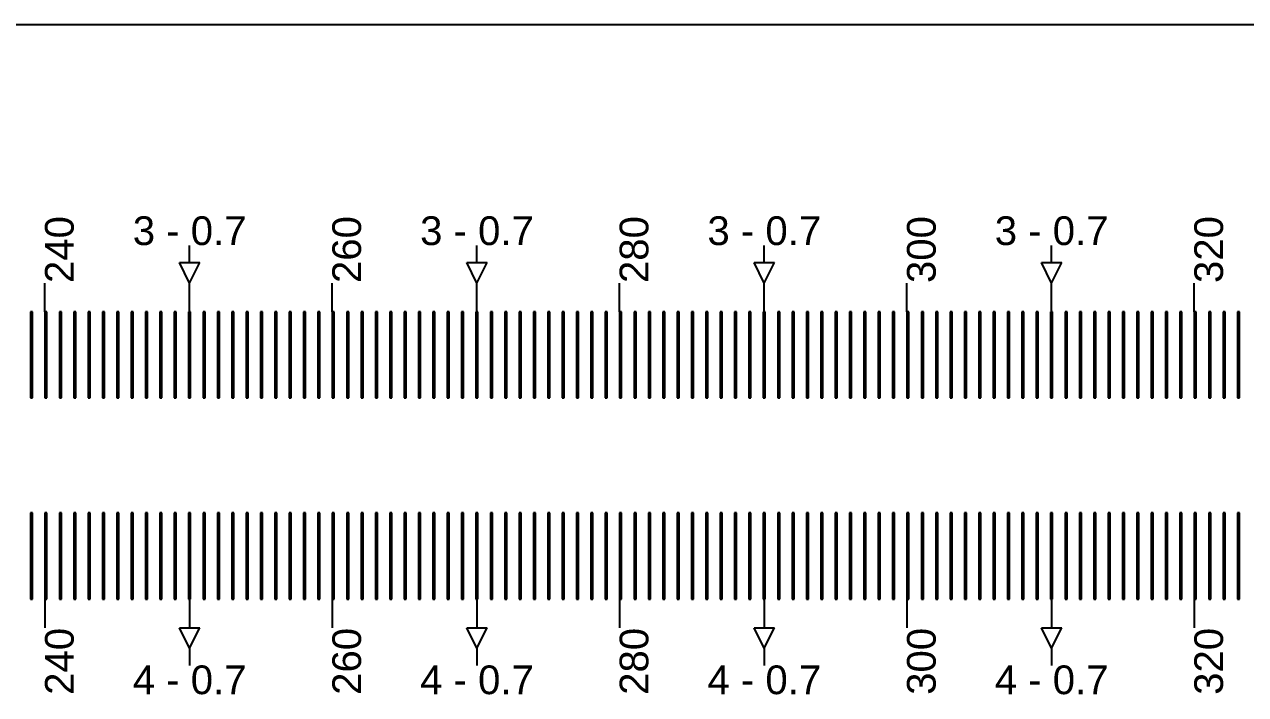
# Model space of a CAD drawing. Extents: x -119394 to 128420, y 74496 to 185496.
# Drawn here: x 5649.6 to 6074.6, y 156962.7 to 157195.9 of the extents above; entities that cross this region are included whole.
import ezdxf

# ---------------------------------------------------------------- set-up
doc = ezdxf.new("R2010")
doc.units = 13
doc.layers.add('CL - Label-1', color=120, linetype='Continuous')
doc.layers.add('CL - Label-2', color=132, linetype='Continuous')
doc.layers.add('CL - Sub-Micro', color=7, linetype='Continuous', true_color=0x47d1ff)
doc.styles.get("Standard").update_dxf_attribs({"font": 'arial.ttf'})

msp = doc.modelspace()

# ---------------------------------------------------------------- linework, layer by layer
for p, q in [((4356.79, 157195.86), (14856.79, 157195.86)), ((5281.79, 157195.86), (13931.79, 157195.86)), ((5707.14, 157112.94), (5707.14, 157118.94)), ((5807.14, 157112.94), (5807.14, 157118.94)), ((5907.14, 157112.94), (5907.14, 157118.94)), ((6007.14, 157112.94), (6007.14, 157118.94)), ((5656.79, 157095.86), (5656.79, 157105.86)), ((5707.14, 157095.86), (5707.14, 157105.86)), ((5756.79, 157095.86), (5756.79, 157105.86)), ((5807.14, 157095.86), (5807.14, 157105.86)), ((5856.79, 157095.86), (5856.79, 157105.86)), ((5907.14, 157095.86), (5907.14, 157105.86)), ((5956.79, 157095.86), (5956.79, 157105.86)), ((6007.14, 157095.86), (6007.14, 157105.86)), ((6056.79, 157095.86), (6056.79, 157105.86)), ((5656.79, 156995.86), (5656.79, 156985.86)), ((5707.14, 156995.86), (5707.14, 156985.86)), ((5756.79, 156995.86), (5756.79, 156985.86)), ((5807.14, 156995.86), (5807.14, 156985.86)), ((5856.79, 156995.86), (5856.79, 156985.86)), ((5907.14, 156995.86), (5907.14, 156985.86)), ((5956.79, 156995.86), (5956.79, 156985.86)), ((6007.14, 156995.86), (6007.14, 156985.86)), ((6056.79, 156995.86), (6056.79, 156985.86)), ((5707.14, 156978.79), (5707.14, 156972.79)), ((5807.14, 156978.79), (5807.14, 156972.79)), ((5907.14, 156978.79), (5907.14, 156972.79)), ((6007.14, 156978.79), (6007.14, 156972.79))]:
    msp.add_line(p, q)
at = {"layer": 'CL - Label-2'}
for p, q in [((5707.14, 157105.86), (5703.6, 157112.96)), ((5703.6, 157112.96), (5710.67, 157112.96)), ((5707.14, 157105.86), (5710.67, 157112.96)), ((5807.14, 157105.86), (5803.6, 157112.96)), ((5803.6, 157112.96), (5810.67, 157112.96)), ((5807.14, 157105.86), (5810.67, 157112.96)), ((5907.14, 157105.86), (5903.6, 157112.96)), ((5903.6, 157112.96), (5910.67, 157112.96)), ((5907.14, 157105.86), (5910.67, 157112.96)), ((6007.14, 157105.86), (6003.6, 157112.96)), ((6003.6, 157112.96), (6010.67, 157112.96)), ((6007.14, 157105.86), (6010.67, 157112.96)), ((5707.14, 156978.79), (5703.6, 156985.89)), ((5703.6, 156985.89), (5710.67, 156985.89)), ((5707.14, 156978.79), (5710.67, 156985.89)), ((5807.14, 156978.79), (5803.6, 156985.89)), ((5803.6, 156985.89), (5810.67, 156985.89)), ((5807.14, 156978.79), (5810.67, 156985.89)), ((5907.14, 156978.79), (5903.6, 156985.89)), ((5903.6, 156985.89), (5910.67, 156985.89)), ((5907.14, 156978.79), (5910.67, 156985.89)), ((6007.14, 156978.79), (6003.6, 156985.89)), ((6003.6, 156985.89), (6010.67, 156985.89)), ((6007.14, 156978.79), (6010.67, 156985.89))]:
    msp.add_line(p, q, dxfattribs=at)
at = {"layer": 'CL - Sub-Micro'}
for p, q in [((5651.79, 157095.86), (5651.79, 157065.86)), ((5652.49, 157095.86), (5651.79, 157095.86)), ((5652.49, 157065.86), (5652.49, 157095.86)), ((5656.79, 157095.86), (5656.79, 157065.86)), ((5657.49, 157095.86), (5656.79, 157095.86)), ((5657.49, 157065.86), (5657.49, 157095.86)), ((5661.79, 157095.86), (5661.79, 157065.86)), ((5662.49, 157095.86), (5661.79, 157095.86)), ((5662.49, 157065.86), (5662.49, 157095.86)), ((5666.79, 157095.86), (5666.79, 157065.86)), ((5667.49, 157095.86), (5666.79, 157095.86)), ((5667.49, 157065.86), (5667.49, 157095.86)), ((5671.79, 157095.86), (5671.79, 157065.86)), ((5672.49, 157095.86), (5671.79, 157095.86)), ((5672.49, 157065.86), (5672.49, 157095.86)), ((5676.79, 157095.86), (5676.79, 157065.86)), ((5677.49, 157095.86), (5676.79, 157095.86)), ((5677.49, 157065.86), (5677.49, 157095.86)), ((5681.79, 157095.86), (5681.79, 157065.86)), ((5682.49, 157095.86), (5681.79, 157095.86)), ((5682.49, 157065.86), (5682.49, 157095.86)), ((5686.79, 157095.86), (5686.79, 157065.86)), ((5687.49, 157095.86), (5686.79, 157095.86)), ((5687.49, 157065.86), (5687.49, 157095.86)), ((5691.79, 157095.86), (5691.79, 157065.86)), ((5692.49, 157095.86), (5691.79, 157095.86)), ((5692.49, 157065.86), (5692.49, 157095.86)), ((5696.79, 157095.86), (5696.79, 157065.86)), ((5697.49, 157095.86), (5696.79, 157095.86)), ((5697.49, 157065.86), (5697.49, 157095.86)), ((5701.79, 157095.86), (5701.79, 157065.86)), ((5702.49, 157095.86), (5701.79, 157095.86)), ((5702.49, 157065.86), (5702.49, 157095.86)), ((5706.79, 157095.86), (5706.79, 157065.86)), ((5707.49, 157095.86), (5706.79, 157095.86)), ((5707.49, 157065.86), (5707.49, 157095.86)), ((5711.79, 157095.86), (5711.79, 157065.86)), ((5712.49, 157095.86), (5711.79, 157095.86)), ((5712.49, 157065.86), (5712.49, 157095.86)), ((5716.79, 157095.86), (5716.79, 157065.86)), ((5717.49, 157095.86), (5716.79, 157095.86)), ((5717.49, 157065.86), (5717.49, 157095.86)), ((5721.79, 157095.86), (5721.79, 157065.86)), ((5722.49, 157095.86), (5721.79, 157095.86)), ((5722.49, 157065.86), (5722.49, 157095.86)), ((5726.79, 157095.86), (5726.79, 157065.86)), ((5727.49, 157095.86), (5726.79, 157095.86)), ((5727.49, 157065.86), (5727.49, 157095.86)), ((5731.79, 157095.86), (5731.79, 157065.86)), ((5732.49, 157095.86), (5731.79, 157095.86)), ((5732.49, 157065.86), (5732.49, 157095.86)), ((5736.79, 157095.86), (5736.79, 157065.86)), ((5737.49, 157095.86), (5736.79, 157095.86)), ((5737.49, 157065.86), (5737.49, 157095.86)), ((5741.79, 157095.86), (5741.79, 157065.86)), ((5742.49, 157095.86), (5741.79, 157095.86)), ((5742.49, 157065.86), (5742.49, 157095.86)), ((5746.79, 157095.86), (5746.79, 157065.86)), ((5747.49, 157095.86), (5746.79, 157095.86)), ((5747.49, 157065.86), (5747.49, 157095.86)), ((5751.79, 157095.86), (5751.79, 157065.86)), ((5752.49, 157095.86), (5751.79, 157095.86)), ((5752.49, 157065.86), (5752.49, 157095.86)), ((5756.79, 157095.86), (5756.79, 157065.86)), ((5757.49, 157095.86), (5756.79, 157095.86)), ((5757.49, 157065.86), (5757.49, 157095.86)), ((5761.79, 157095.86), (5761.79, 157065.86)), ((5762.49, 157095.86), (5761.79, 157095.86)), ((5762.49, 157065.86), (5762.49, 157095.86)), ((5766.79, 157095.86), (5766.79, 157065.86)), ((5767.49, 157095.86), (5766.79, 157095.86)), ((5767.49, 157065.86), (5767.49, 157095.86)), ((5771.79, 157095.86), (5771.79, 157065.86)), ((5772.49, 157095.86), (5771.79, 157095.86)), ((5772.49, 157065.86), (5772.49, 157095.86)), ((5776.79, 157095.86), (5776.79, 157065.86)), ((5777.49, 157095.86), (5776.79, 157095.86)), ((5777.49, 157065.86), (5777.49, 157095.86)), ((5781.79, 157095.86), (5781.79, 157065.86)), ((5782.49, 157095.86), (5781.79, 157095.86)), ((5782.49, 157065.86), (5782.49, 157095.86)), ((5786.79, 157095.86), (5786.79, 157065.86)), ((5787.49, 157095.86), (5786.79, 157095.86)), ((5787.49, 157065.86), (5787.49, 157095.86)), ((5791.79, 157095.86), (5791.79, 157065.86)), ((5792.49, 157095.86), (5791.79, 157095.86)), ((5792.49, 157065.86), (5792.49, 157095.86)), ((5796.79, 157095.86), (5796.79, 157065.86)), ((5797.49, 157095.86), (5796.79, 157095.86)), ((5797.49, 157065.86), (5797.49, 157095.86)), ((5801.79, 157095.86), (5801.79, 157065.86)), ((5802.49, 157095.86), (5801.79, 157095.86)), ((5802.49, 157065.86), (5802.49, 157095.86)), ((5806.79, 157095.86), (5806.79, 157065.86)), ((5807.49, 157095.86), (5806.79, 157095.86)), ((5807.49, 157065.86), (5807.49, 157095.86)), ((5811.79, 157095.86), (5811.79, 157065.86)), ((5812.49, 157095.86), (5811.79, 157095.86)), ((5812.49, 157065.86), (5812.49, 157095.86)), ((5816.79, 157095.86), (5816.79, 157065.86)), ((5817.49, 157095.86), (5816.79, 157095.86)), ((5817.49, 157065.86), (5817.49, 157095.86)), ((5821.79, 157095.86), (5821.79, 157065.86)), ((5822.49, 157095.86), (5821.79, 157095.86)), ((5822.49, 157065.86), (5822.49, 157095.86)), ((5826.79, 157095.86), (5826.79, 157065.86)), ((5827.49, 157095.86), (5826.79, 157095.86)), ((5827.49, 157065.86), (5827.49, 157095.86)), ((5831.79, 157095.86), (5831.79, 157065.86)), ((5832.49, 157095.86), (5831.79, 157095.86)), ((5832.49, 157065.86), (5832.49, 157095.86)), ((5836.79, 157095.86), (5836.79, 157065.86)), ((5837.49, 157095.86), (5836.79, 157095.86)), ((5837.49, 157065.86), (5837.49, 157095.86)), ((5841.79, 157095.86), (5841.79, 157065.86)), ((5842.49, 157095.86), (5841.79, 157095.86)), ((5842.49, 157065.86), (5842.49, 157095.86)), ((5846.79, 157095.86), (5846.79, 157065.86)), ((5847.49, 157095.86), (5846.79, 157095.86)), ((5847.49, 157065.86), (5847.49, 157095.86)), ((5851.79, 157095.86), (5851.79, 157065.86)), ((5852.49, 157095.86), (5851.79, 157095.86)), ((5852.49, 157065.86), (5852.49, 157095.86)), ((5856.79, 157095.86), (5856.79, 157065.86)), ((5857.49, 157095.86), (5856.79, 157095.86)), ((5857.49, 157065.86), (5857.49, 157095.86)), ((5861.79, 157095.86), (5861.79, 157065.86)), ((5862.49, 157095.86), (5861.79, 157095.86)), ((5862.49, 157065.86), (5862.49, 157095.86)), ((5866.79, 157095.86), (5866.79, 157065.86)), ((5867.49, 157095.86), (5866.79, 157095.86)), ((5867.49, 157065.86), (5867.49, 157095.86)), ((5871.79, 157095.86), (5871.79, 157065.86)), ((5872.49, 157095.86), (5871.79, 157095.86)), ((5872.49, 157065.86), (5872.49, 157095.86)), ((5876.79, 157095.86), (5876.79, 157065.86)), ((5877.49, 157095.86), (5876.79, 157095.86)), ((5877.49, 157065.86), (5877.49, 157095.86)), ((5881.79, 157095.86), (5881.79, 157065.86)), ((5882.49, 157095.86), (5881.79, 157095.86)), ((5882.49, 157065.86), (5882.49, 157095.86)), ((5886.79, 157095.86), (5886.79, 157065.86)), ((5887.49, 157095.86), (5886.79, 157095.86)), ((5887.49, 157065.86), (5887.49, 157095.86)), ((5891.79, 157095.86), (5891.79, 157065.86)), ((5892.49, 157095.86), (5891.79, 157095.86)), ((5892.49, 157065.86), (5892.49, 157095.86)), ((5896.79, 157095.86), (5896.79, 157065.86)), ((5897.49, 157095.86), (5896.79, 157095.86)), ((5897.49, 157065.86), (5897.49, 157095.86)), ((5901.79, 157095.86), (5901.79, 157065.86)), ((5902.49, 157095.86), (5901.79, 157095.86)), ((5902.49, 157065.86), (5902.49, 157095.86)), ((5906.79, 157095.86), (5906.79, 157065.86)), ((5907.49, 157095.86), (5906.79, 157095.86)), ((5907.49, 157065.86), (5907.49, 157095.86)), ((5911.79, 157095.86), (5911.79, 157065.86)), ((5912.49, 157095.86), (5911.79, 157095.86)), ((5912.49, 157065.86), (5912.49, 157095.86)), ((5916.79, 157095.86), (5916.79, 157065.86)), ((5917.49, 157095.86), (5916.79, 157095.86)), ((5917.49, 157065.86), (5917.49, 157095.86)), ((5921.79, 157095.86), (5921.79, 157065.86)), ((5922.49, 157095.86), (5921.79, 157095.86)), ((5922.49, 157065.86), (5922.49, 157095.86)), ((5926.79, 157095.86), (5926.79, 157065.86)), ((5927.49, 157095.86), (5926.79, 157095.86)), ((5927.49, 157065.86), (5927.49, 157095.86)), ((5931.79, 157095.86), (5931.79, 157065.86)), ((5932.49, 157095.86), (5931.79, 157095.86)), ((5932.49, 157065.86), (5932.49, 157095.86)), ((5936.79, 157095.86), (5936.79, 157065.86)), ((5937.49, 157095.86), (5936.79, 157095.86)), ((5937.49, 157065.86), (5937.49, 157095.86)), ((5941.79, 157095.86), (5941.79, 157065.86)), ((5942.49, 157095.86), (5941.79, 157095.86)), ((5942.49, 157065.86), (5942.49, 157095.86)), ((5946.79, 157095.86), (5946.79, 157065.86)), ((5947.49, 157095.86), (5946.79, 157095.86)), ((5947.49, 157065.86), (5947.49, 157095.86)), ((5951.79, 157095.86), (5951.79, 157065.86)), ((5952.49, 157095.86), (5951.79, 157095.86)), ((5952.49, 157065.86), (5952.49, 157095.86)), ((5956.79, 157095.86), (5956.79, 157065.86)), ((5957.49, 157095.86), (5956.79, 157095.86)), ((5957.49, 157065.86), (5957.49, 157095.86)), ((5961.79, 157095.86), (5961.79, 157065.86)), ((5962.49, 157095.86), (5961.79, 157095.86)), ((5962.49, 157065.86), (5962.49, 157095.86)), ((5966.79, 157095.86), (5966.79, 157065.86)), ((5967.49, 157095.86), (5966.79, 157095.86)), ((5967.49, 157065.86), (5967.49, 157095.86)), ((5971.79, 157095.86), (5971.79, 157065.86)), ((5972.49, 157095.86), (5971.79, 157095.86)), ((5972.49, 157065.86), (5972.49, 157095.86)), ((5976.79, 157095.86), (5976.79, 157065.86)), ((5977.49, 157095.86), (5976.79, 157095.86)), ((5977.49, 157065.86), (5977.49, 157095.86)), ((5981.79, 157095.86), (5981.79, 157065.86)), ((5982.49, 157095.86), (5981.79, 157095.86)), ((5982.49, 157065.86), (5982.49, 157095.86)), ((5986.79, 157095.86), (5986.79, 157065.86)), ((5987.49, 157095.86), (5986.79, 157095.86)), ((5987.49, 157065.86), (5987.49, 157095.86)), ((5991.79, 157095.86), (5991.79, 157065.86)), ((5992.49, 157095.86), (5991.79, 157095.86)), ((5992.49, 157065.86), (5992.49, 157095.86)), ((5996.79, 157095.86), (5996.79, 157065.86)), ((5997.49, 157095.86), (5996.79, 157095.86)), ((5997.49, 157065.86), (5997.49, 157095.86)), ((6001.79, 157095.86), (6001.79, 157065.86)), ((6002.49, 157095.86), (6001.79, 157095.86)), ((6002.49, 157065.86), (6002.49, 157095.86)), ((6006.79, 157095.86), (6006.79, 157065.86)), ((6007.49, 157095.86), (6006.79, 157095.86)), ((6007.49, 157065.86), (6007.49, 157095.86)), ((6011.79, 157095.86), (6011.79, 157065.86)), ((6012.49, 157095.86), (6011.79, 157095.86)), ((6012.49, 157065.86), (6012.49, 157095.86)), ((6016.79, 157095.86), (6016.79, 157065.86)), ((6017.49, 157095.86), (6016.79, 157095.86)), ((6017.49, 157065.86), (6017.49, 157095.86)), ((6021.79, 157095.86), (6021.79, 157065.86)), ((6022.49, 157095.86), (6021.79, 157095.86)), ((6022.49, 157065.86), (6022.49, 157095.86)), ((6026.79, 157095.86), (6026.79, 157065.86)), ((6027.49, 157095.86), (6026.79, 157095.86)), ((6027.49, 157065.86), (6027.49, 157095.86)), ((6031.79, 157095.86), (6031.79, 157065.86)), ((6032.49, 157095.86), (6031.79, 157095.86)), ((6032.49, 157065.86), (6032.49, 157095.86)), ((6036.79, 157095.86), (6036.79, 157065.86)), ((6037.49, 157095.86), (6036.79, 157095.86)), ((6037.49, 157065.86), (6037.49, 157095.86)), ((6041.79, 157095.86), (6041.79, 157065.86)), ((6042.49, 157095.86), (6041.79, 157095.86)), ((6042.49, 157065.86), (6042.49, 157095.86)), ((6046.79, 157095.86), (6046.79, 157065.86)), ((6047.49, 157095.86), (6046.79, 157095.86)), ((6047.49, 157065.86), (6047.49, 157095.86)), ((6051.79, 157095.86), (6051.79, 157065.86)), ((6052.49, 157095.86), (6051.79, 157095.86)), ((6052.49, 157065.86), (6052.49, 157095.86)), ((6056.79, 157095.86), (6056.79, 157065.86)), ((6057.49, 157095.86), (6056.79, 157095.86)), ((6057.49, 157065.86), (6057.49, 157095.86)), ((6061.79, 157095.86), (6061.79, 157065.86)), ((6062.49, 157095.86), (6061.79, 157095.86)), ((6062.49, 157065.86), (6062.49, 157095.86)), ((6066.79, 157095.86), (6066.79, 157065.86)), ((6067.49, 157095.86), (6066.79, 157095.86)), ((6067.49, 157065.86), (6067.49, 157095.86)), ((6071.79, 157095.86), (6071.79, 157065.86)), ((6072.49, 157095.86), (6071.79, 157095.86)), ((6072.49, 157065.86), (6072.49, 157095.86)), ((5651.79, 157065.86), (5652.49, 157065.86)), ((5656.79, 157065.86), (5657.49, 157065.86)), ((5661.79, 157065.86), (5662.49, 157065.86)), ((5666.79, 157065.86), (5667.49, 157065.86)), ((5671.79, 157065.86), (5672.49, 157065.86)), ((5676.79, 157065.86), (5677.49, 157065.86)), ((5681.79, 157065.86), (5682.49, 157065.86)), ((5686.79, 157065.86), (5687.49, 157065.86)), ((5691.79, 157065.86), (5692.49, 157065.86)), ((5696.79, 157065.86), (5697.49, 157065.86)), ((5701.79, 157065.86), (5702.49, 157065.86)), ((5706.79, 157065.86), (5707.49, 157065.86)), ((5711.79, 157065.86), (5712.49, 157065.86)), ((5716.79, 157065.86), (5717.49, 157065.86)), ((5721.79, 157065.86), (5722.49, 157065.86)), ((5726.79, 157065.86), (5727.49, 157065.86)), ((5731.79, 157065.86), (5732.49, 157065.86)), ((5736.79, 157065.86), (5737.49, 157065.86)), ((5741.79, 157065.86), (5742.49, 157065.86)), ((5746.79, 157065.86), (5747.49, 157065.86)), ((5751.79, 157065.86), (5752.49, 157065.86)), ((5756.79, 157065.86), (5757.49, 157065.86)), ((5761.79, 157065.86), (5762.49, 157065.86)), ((5766.79, 157065.86), (5767.49, 157065.86)), ((5771.79, 157065.86), (5772.49, 157065.86)), ((5776.79, 157065.86), (5777.49, 157065.86)), ((5781.79, 157065.86), (5782.49, 157065.86)), ((5786.79, 157065.86), (5787.49, 157065.86)), ((5791.79, 157065.86), (5792.49, 157065.86)), ((5796.79, 157065.86), (5797.49, 157065.86)), ((5801.79, 157065.86), (5802.49, 157065.86)), ((5806.79, 157065.86), (5807.49, 157065.86)), ((5811.79, 157065.86), (5812.49, 157065.86)), ((5816.79, 157065.86), (5817.49, 157065.86)), ((5821.79, 157065.86), (5822.49, 157065.86)), ((5826.79, 157065.86), (5827.49, 157065.86)), ((5831.79, 157065.86), (5832.49, 157065.86)), ((5836.79, 157065.86), (5837.49, 157065.86)), ((5841.79, 157065.86), (5842.49, 157065.86)), ((5846.79, 157065.86), (5847.49, 157065.86)), ((5851.79, 157065.86), (5852.49, 157065.86)), ((5856.79, 157065.86), (5857.49, 157065.86)), ((5861.79, 157065.86), (5862.49, 157065.86)), ((5866.79, 157065.86), (5867.49, 157065.86)), ((5871.79, 157065.86), (5872.49, 157065.86)), ((5876.79, 157065.86), (5877.49, 157065.86)), ((5881.79, 157065.86), (5882.49, 157065.86)), ((5886.79, 157065.86), (5887.49, 157065.86)), ((5891.79, 157065.86), (5892.49, 157065.86)), ((5896.79, 157065.86), (5897.49, 157065.86)), ((5901.79, 157065.86), (5902.49, 157065.86)), ((5906.79, 157065.86), (5907.49, 157065.86)), ((5911.79, 157065.86), (5912.49, 157065.86)), ((5916.79, 157065.86), (5917.49, 157065.86)), ((5921.79, 157065.86), (5922.49, 157065.86)), ((5926.79, 157065.86), (5927.49, 157065.86)), ((5931.79, 157065.86), (5932.49, 157065.86)), ((5936.79, 157065.86), (5937.49, 157065.86)), ((5941.79, 157065.86), (5942.49, 157065.86)), ((5946.79, 157065.86), (5947.49, 157065.86)), ((5951.79, 157065.86), (5952.49, 157065.86)), ((5956.79, 157065.86), (5957.49, 157065.86)), ((5961.79, 157065.86), (5962.49, 157065.86)), ((5966.79, 157065.86), (5967.49, 157065.86)), ((5971.79, 157065.86), (5972.49, 157065.86)), ((5976.79, 157065.86), (5977.49, 157065.86)), ((5981.79, 157065.86), (5982.49, 157065.86)), ((5986.79, 157065.86), (5987.49, 157065.86)), ((5991.79, 157065.86), (5992.49, 157065.86)), ((5996.79, 157065.86), (5997.49, 157065.86)), ((6001.79, 157065.86), (6002.49, 157065.86)), ((6006.79, 157065.86), (6007.49, 157065.86)), ((6011.79, 157065.86), (6012.49, 157065.86)), ((6016.79, 157065.86), (6017.49, 157065.86)), ((6021.79, 157065.86), (6022.49, 157065.86)), ((6026.79, 157065.86), (6027.49, 157065.86)), ((6031.79, 157065.86), (6032.49, 157065.86)), ((6036.79, 157065.86), (6037.49, 157065.86)), ((6041.79, 157065.86), (6042.49, 157065.86)), ((6046.79, 157065.86), (6047.49, 157065.86)), ((6051.79, 157065.86), (6052.49, 157065.86)), ((6056.79, 157065.86), (6057.49, 157065.86)), ((6061.79, 157065.86), (6062.49, 157065.86)), ((6066.79, 157065.86), (6067.49, 157065.86)), ((6071.79, 157065.86), (6072.49, 157065.86)), ((5651.79, 157025.86), (5651.79, 156995.86)), ((5652.49, 157025.86), (5651.79, 157025.86)), ((5652.49, 156995.86), (5652.49, 157025.86)), ((5656.79, 157025.86), (5656.79, 156995.86)), ((5657.49, 157025.86), (5656.79, 157025.86)), ((5657.49, 156995.86), (5657.49, 157025.86)), ((5661.79, 157025.86), (5661.79, 156995.86)), ((5662.49, 157025.86), (5661.79, 157025.86)), ((5662.49, 156995.86), (5662.49, 157025.86)), ((5666.79, 157025.86), (5666.79, 156995.86)), ((5667.49, 157025.86), (5666.79, 157025.86)), ((5667.49, 156995.86), (5667.49, 157025.86)), ((5671.79, 157025.86), (5671.79, 156995.86)), ((5672.49, 157025.86), (5671.79, 157025.86)), ((5672.49, 156995.86), (5672.49, 157025.86)), ((5676.79, 157025.86), (5676.79, 156995.86)), ((5677.49, 157025.86), (5676.79, 157025.86)), ((5677.49, 156995.86), (5677.49, 157025.86)), ((5681.79, 157025.86), (5681.79, 156995.86)), ((5682.49, 157025.86), (5681.79, 157025.86)), ((5682.49, 156995.86), (5682.49, 157025.86)), ((5686.79, 157025.86), (5686.79, 156995.86)), ((5687.49, 157025.86), (5686.79, 157025.86)), ((5687.49, 156995.86), (5687.49, 157025.86)), ((5691.79, 157025.86), (5691.79, 156995.86)), ((5692.49, 157025.86), (5691.79, 157025.86)), ((5692.49, 156995.86), (5692.49, 157025.86)), ((5696.79, 157025.86), (5696.79, 156995.86)), ((5697.49, 157025.86), (5696.79, 157025.86)), ((5697.49, 156995.86), (5697.49, 157025.86)), ((5701.79, 157025.86), (5701.79, 156995.86)), ((5702.49, 157025.86), (5701.79, 157025.86)), ((5702.49, 156995.86), (5702.49, 157025.86)), ((5706.79, 157025.86), (5706.79, 156995.86)), ((5707.49, 157025.86), (5706.79, 157025.86)), ((5707.49, 156995.86), (5707.49, 157025.86)), ((5711.79, 157025.86), (5711.79, 156995.86)), ((5712.49, 157025.86), (5711.79, 157025.86)), ((5712.49, 156995.86), (5712.49, 157025.86)), ((5716.79, 157025.86), (5716.79, 156995.86)), ((5717.49, 157025.86), (5716.79, 157025.86)), ((5717.49, 156995.86), (5717.49, 157025.86)), ((5721.79, 157025.86), (5721.79, 156995.86)), ((5722.49, 157025.86), (5721.79, 157025.86)), ((5722.49, 156995.86), (5722.49, 157025.86)), ((5726.79, 157025.86), (5726.79, 156995.86)), ((5727.49, 157025.86), (5726.79, 157025.86)), ((5727.49, 156995.86), (5727.49, 157025.86)), ((5731.79, 157025.86), (5731.79, 156995.86)), ((5732.49, 157025.86), (5731.79, 157025.86)), ((5732.49, 156995.86), (5732.49, 157025.86)), ((5736.79, 157025.86), (5736.79, 156995.86)), ((5737.49, 157025.86), (5736.79, 157025.86)), ((5737.49, 156995.86), (5737.49, 157025.86)), ((5741.79, 157025.86), (5741.79, 156995.86)), ((5742.49, 157025.86), (5741.79, 157025.86)), ((5742.49, 156995.86), (5742.49, 157025.86)), ((5746.79, 157025.86), (5746.79, 156995.86)), ((5747.49, 157025.86), (5746.79, 157025.86)), ((5747.49, 156995.86), (5747.49, 157025.86)), ((5751.79, 157025.86), (5751.79, 156995.86)), ((5752.49, 157025.86), (5751.79, 157025.86)), ((5752.49, 156995.86), (5752.49, 157025.86)), ((5756.79, 157025.86), (5756.79, 156995.86)), ((5757.49, 157025.86), (5756.79, 157025.86)), ((5757.49, 156995.86), (5757.49, 157025.86)), ((5761.79, 157025.86), (5761.79, 156995.86)), ((5762.49, 157025.86), (5761.79, 157025.86)), ((5762.49, 156995.86), (5762.49, 157025.86)), ((5766.79, 157025.86), (5766.79, 156995.86)), ((5767.49, 157025.86), (5766.79, 157025.86)), ((5767.49, 156995.86), (5767.49, 157025.86)), ((5771.79, 157025.86), (5771.79, 156995.86)), ((5772.49, 157025.86), (5771.79, 157025.86)), ((5772.49, 156995.86), (5772.49, 157025.86)), ((5776.79, 157025.86), (5776.79, 156995.86)), ((5777.49, 157025.86), (5776.79, 157025.86)), ((5777.49, 156995.86), (5777.49, 157025.86)), ((5781.79, 157025.86), (5781.79, 156995.86)), ((5782.49, 157025.86), (5781.79, 157025.86)), ((5782.49, 156995.86), (5782.49, 157025.86)), ((5786.79, 157025.86), (5786.79, 156995.86)), ((5787.49, 157025.86), (5786.79, 157025.86)), ((5787.49, 156995.86), (5787.49, 157025.86)), ((5791.79, 157025.86), (5791.79, 156995.86)), ((5792.49, 157025.86), (5791.79, 157025.86)), ((5792.49, 156995.86), (5792.49, 157025.86)), ((5796.79, 157025.86), (5796.79, 156995.86)), ((5797.49, 157025.86), (5796.79, 157025.86)), ((5797.49, 156995.86), (5797.49, 157025.86)), ((5801.79, 157025.86), (5801.79, 156995.86)), ((5802.49, 157025.86), (5801.79, 157025.86)), ((5802.49, 156995.86), (5802.49, 157025.86)), ((5806.79, 157025.86), (5806.79, 156995.86)), ((5807.49, 157025.86), (5806.79, 157025.86)), ((5807.49, 156995.86), (5807.49, 157025.86)), ((5811.79, 157025.86), (5811.79, 156995.86)), ((5812.49, 157025.86), (5811.79, 157025.86)), ((5812.49, 156995.86), (5812.49, 157025.86)), ((5816.79, 157025.86), (5816.79, 156995.86)), ((5817.49, 157025.86), (5816.79, 157025.86)), ((5817.49, 156995.86), (5817.49, 157025.86)), ((5821.79, 157025.86), (5821.79, 156995.86)), ((5822.49, 157025.86), (5821.79, 157025.86)), ((5822.49, 156995.86), (5822.49, 157025.86)), ((5826.79, 157025.86), (5826.79, 156995.86)), ((5827.49, 157025.86), (5826.79, 157025.86)), ((5827.49, 156995.86), (5827.49, 157025.86)), ((5831.79, 157025.86), (5831.79, 156995.86)), ((5832.49, 157025.86), (5831.79, 157025.86)), ((5832.49, 156995.86), (5832.49, 157025.86)), ((5836.79, 157025.86), (5836.79, 156995.86)), ((5837.49, 157025.86), (5836.79, 157025.86)), ((5837.49, 156995.86), (5837.49, 157025.86)), ((5841.79, 157025.86), (5841.79, 156995.86)), ((5842.49, 157025.86), (5841.79, 157025.86)), ((5842.49, 156995.86), (5842.49, 157025.86)), ((5846.79, 157025.86), (5846.79, 156995.86)), ((5847.49, 157025.86), (5846.79, 157025.86)), ((5847.49, 156995.86), (5847.49, 157025.86)), ((5851.79, 157025.86), (5851.79, 156995.86)), ((5852.49, 157025.86), (5851.79, 157025.86)), ((5852.49, 156995.86), (5852.49, 157025.86)), ((5856.79, 157025.86), (5856.79, 156995.86)), ((5857.49, 157025.86), (5856.79, 157025.86)), ((5857.49, 156995.86), (5857.49, 157025.86)), ((5861.79, 157025.86), (5861.79, 156995.86)), ((5862.49, 157025.86), (5861.79, 157025.86)), ((5862.49, 156995.86), (5862.49, 157025.86)), ((5866.79, 157025.86), (5866.79, 156995.86)), ((5867.49, 157025.86), (5866.79, 157025.86)), ((5867.49, 156995.86), (5867.49, 157025.86)), ((5871.79, 157025.86), (5871.79, 156995.86)), ((5872.49, 157025.86), (5871.79, 157025.86)), ((5872.49, 156995.86), (5872.49, 157025.86)), ((5876.79, 157025.86), (5876.79, 156995.86)), ((5877.49, 157025.86), (5876.79, 157025.86)), ((5877.49, 156995.86), (5877.49, 157025.86)), ((5881.79, 157025.86), (5881.79, 156995.86)), ((5882.49, 157025.86), (5881.79, 157025.86)), ((5882.49, 156995.86), (5882.49, 157025.86)), ((5886.79, 157025.86), (5886.79, 156995.86)), ((5887.49, 157025.86), (5886.79, 157025.86)), ((5887.49, 156995.86), (5887.49, 157025.86)), ((5891.79, 157025.86), (5891.79, 156995.86)), ((5892.49, 157025.86), (5891.79, 157025.86)), ((5892.49, 156995.86), (5892.49, 157025.86)), ((5896.79, 157025.86), (5896.79, 156995.86)), ((5897.49, 157025.86), (5896.79, 157025.86)), ((5897.49, 156995.86), (5897.49, 157025.86)), ((5901.79, 157025.86), (5901.79, 156995.86)), ((5902.49, 157025.86), (5901.79, 157025.86)), ((5902.49, 156995.86), (5902.49, 157025.86)), ((5906.79, 157025.86), (5906.79, 156995.86)), ((5907.49, 157025.86), (5906.79, 157025.86)), ((5907.49, 156995.86), (5907.49, 157025.86)), ((5911.79, 157025.86), (5911.79, 156995.86)), ((5912.49, 157025.86), (5911.79, 157025.86)), ((5912.49, 156995.86), (5912.49, 157025.86)), ((5916.79, 157025.86), (5916.79, 156995.86)), ((5917.49, 157025.86), (5916.79, 157025.86)), ((5917.49, 156995.86), (5917.49, 157025.86)), ((5921.79, 157025.86), (5921.79, 156995.86)), ((5922.49, 157025.86), (5921.79, 157025.86)), ((5922.49, 156995.86), (5922.49, 157025.86)), ((5926.79, 157025.86), (5926.79, 156995.86)), ((5927.49, 157025.86), (5926.79, 157025.86)), ((5927.49, 156995.86), (5927.49, 157025.86)), ((5931.79, 157025.86), (5931.79, 156995.86)), ((5932.49, 157025.86), (5931.79, 157025.86)), ((5932.49, 156995.86), (5932.49, 157025.86)), ((5936.79, 157025.86), (5936.79, 156995.86)), ((5937.49, 157025.86), (5936.79, 157025.86)), ((5937.49, 156995.86), (5937.49, 157025.86)), ((5941.79, 157025.86), (5941.79, 156995.86)), ((5942.49, 157025.86), (5941.79, 157025.86)), ((5942.49, 156995.86), (5942.49, 157025.86)), ((5946.79, 157025.86), (5946.79, 156995.86)), ((5947.49, 157025.86), (5946.79, 157025.86)), ((5947.49, 156995.86), (5947.49, 157025.86)), ((5951.79, 157025.86), (5951.79, 156995.86)), ((5952.49, 157025.86), (5951.79, 157025.86)), ((5952.49, 156995.86), (5952.49, 157025.86)), ((5956.79, 157025.86), (5956.79, 156995.86)), ((5957.49, 157025.86), (5956.79, 157025.86)), ((5957.49, 156995.86), (5957.49, 157025.86)), ((5961.79, 157025.86), (5961.79, 156995.86)), ((5962.49, 157025.86), (5961.79, 157025.86)), ((5962.49, 156995.86), (5962.49, 157025.86)), ((5966.79, 157025.86), (5966.79, 156995.86)), ((5967.49, 157025.86), (5966.79, 157025.86)), ((5967.49, 156995.86), (5967.49, 157025.86)), ((5971.79, 157025.86), (5971.79, 156995.86)), ((5972.49, 157025.86), (5971.79, 157025.86)), ((5972.49, 156995.86), (5972.49, 157025.86)), ((5976.79, 157025.86), (5976.79, 156995.86)), ((5977.49, 157025.86), (5976.79, 157025.86)), ((5977.49, 156995.86), (5977.49, 157025.86)), ((5981.79, 157025.86), (5981.79, 156995.86)), ((5982.49, 157025.86), (5981.79, 157025.86)), ((5982.49, 156995.86), (5982.49, 157025.86)), ((5986.79, 157025.86), (5986.79, 156995.86)), ((5987.49, 157025.86), (5986.79, 157025.86)), ((5987.49, 156995.86), (5987.49, 157025.86)), ((5991.79, 157025.86), (5991.79, 156995.86)), ((5992.49, 157025.86), (5991.79, 157025.86)), ((5992.49, 156995.86), (5992.49, 157025.86)), ((5996.79, 157025.86), (5996.79, 156995.86)), ((5997.49, 157025.86), (5996.79, 157025.86)), ((5997.49, 156995.86), (5997.49, 157025.86)), ((6001.79, 157025.86), (6001.79, 156995.86)), ((6002.49, 157025.86), (6001.79, 157025.86)), ((6002.49, 156995.86), (6002.49, 157025.86)), ((6006.79, 157025.86), (6006.79, 156995.86)), ((6007.49, 157025.86), (6006.79, 157025.86)), ((6007.49, 156995.86), (6007.49, 157025.86)), ((6011.79, 157025.86), (6011.79, 156995.86)), ((6012.49, 157025.86), (6011.79, 157025.86)), ((6012.49, 156995.86), (6012.49, 157025.86)), ((6016.79, 157025.86), (6016.79, 156995.86)), ((6017.49, 157025.86), (6016.79, 157025.86)), ((6017.49, 156995.86), (6017.49, 157025.86)), ((6021.79, 157025.86), (6021.79, 156995.86)), ((6022.49, 157025.86), (6021.79, 157025.86)), ((6022.49, 156995.86), (6022.49, 157025.86)), ((6026.79, 157025.86), (6026.79, 156995.86)), ((6027.49, 157025.86), (6026.79, 157025.86)), ((6027.49, 156995.86), (6027.49, 157025.86)), ((6031.79, 157025.86), (6031.79, 156995.86)), ((6032.49, 157025.86), (6031.79, 157025.86)), ((6032.49, 156995.86), (6032.49, 157025.86)), ((6036.79, 157025.86), (6036.79, 156995.86)), ((6037.49, 157025.86), (6036.79, 157025.86)), ((6037.49, 156995.86), (6037.49, 157025.86)), ((6041.79, 157025.86), (6041.79, 156995.86)), ((6042.49, 157025.86), (6041.79, 157025.86)), ((6042.49, 156995.86), (6042.49, 157025.86)), ((6046.79, 157025.86), (6046.79, 156995.86)), ((6047.49, 157025.86), (6046.79, 157025.86)), ((6047.49, 156995.86), (6047.49, 157025.86)), ((6051.79, 157025.86), (6051.79, 156995.86)), ((6052.49, 157025.86), (6051.79, 157025.86)), ((6052.49, 156995.86), (6052.49, 157025.86)), ((6056.79, 157025.86), (6056.79, 156995.86)), ((6057.49, 157025.86), (6056.79, 157025.86)), ((6057.49, 156995.86), (6057.49, 157025.86)), ((6061.79, 157025.86), (6061.79, 156995.86)), ((6062.49, 157025.86), (6061.79, 157025.86)), ((6062.49, 156995.86), (6062.49, 157025.86)), ((6066.79, 157025.86), (6066.79, 156995.86)), ((6067.49, 157025.86), (6066.79, 157025.86)), ((6067.49, 156995.86), (6067.49, 157025.86)), ((6071.79, 157025.86), (6071.79, 156995.86)), ((6072.49, 157025.86), (6071.79, 157025.86)), ((6072.49, 156995.86), (6072.49, 157025.86)), ((5651.79, 156995.86), (5652.49, 156995.86)), ((5656.79, 156995.86), (5657.49, 156995.86)), ((5661.79, 156995.86), (5662.49, 156995.86)), ((5666.79, 156995.86), (5667.49, 156995.86)), ((5671.79, 156995.86), (5672.49, 156995.86)), ((5676.79, 156995.86), (5677.49, 156995.86)), ((5681.79, 156995.86), (5682.49, 156995.86)), ((5686.79, 156995.86), (5687.49, 156995.86)), ((5691.79, 156995.86), (5692.49, 156995.86)), ((5696.79, 156995.86), (5697.49, 156995.86)), ((5701.79, 156995.86), (5702.49, 156995.86)), ((5706.79, 156995.86), (5707.49, 156995.86)), ((5711.79, 156995.86), (5712.49, 156995.86)), ((5716.79, 156995.86), (5717.49, 156995.86)), ((5721.79, 156995.86), (5722.49, 156995.86)), ((5726.79, 156995.86), (5727.49, 156995.86)), ((5731.79, 156995.86), (5732.49, 156995.86)), ((5736.79, 156995.86), (5737.49, 156995.86)), ((5741.79, 156995.86), (5742.49, 156995.86)), ((5746.79, 156995.86), (5747.49, 156995.86)), ((5751.79, 156995.86), (5752.49, 156995.86)), ((5756.79, 156995.86), (5757.49, 156995.86)), ((5761.79, 156995.86), (5762.49, 156995.86)), ((5766.79, 156995.86), (5767.49, 156995.86)), ((5771.79, 156995.86), (5772.49, 156995.86)), ((5776.79, 156995.86), (5777.49, 156995.86)), ((5781.79, 156995.86), (5782.49, 156995.86)), ((5786.79, 156995.86), (5787.49, 156995.86)), ((5791.79, 156995.86), (5792.49, 156995.86)), ((5796.79, 156995.86), (5797.49, 156995.86)), ((5801.79, 156995.86), (5802.49, 156995.86)), ((5806.79, 156995.86), (5807.49, 156995.86)), ((5811.79, 156995.86), (5812.49, 156995.86)), ((5816.79, 156995.86), (5817.49, 156995.86)), ((5821.79, 156995.86), (5822.49, 156995.86)), ((5826.79, 156995.86), (5827.49, 156995.86)), ((5831.79, 156995.86), (5832.49, 156995.86)), ((5836.79, 156995.86), (5837.49, 156995.86)), ((5841.79, 156995.86), (5842.49, 156995.86)), ((5846.79, 156995.86), (5847.49, 156995.86)), ((5851.79, 156995.86), (5852.49, 156995.86)), ((5856.79, 156995.86), (5857.49, 156995.86)), ((5861.79, 156995.86), (5862.49, 156995.86)), ((5866.79, 156995.86), (5867.49, 156995.86)), ((5871.79, 156995.86), (5872.49, 156995.86)), ((5876.79, 156995.86), (5877.49, 156995.86)), ((5881.79, 156995.86), (5882.49, 156995.86)), ((5886.79, 156995.86), (5887.49, 156995.86)), ((5891.79, 156995.86), (5892.49, 156995.86)), ((5896.79, 156995.86), (5897.49, 156995.86)), ((5901.79, 156995.86), (5902.49, 156995.86)), ((5906.79, 156995.86), (5907.49, 156995.86)), ((5911.79, 156995.86), (5912.49, 156995.86)), ((5916.79, 156995.86), (5917.49, 156995.86)), ((5921.79, 156995.86), (5922.49, 156995.86)), ((5926.79, 156995.86), (5927.49, 156995.86)), ((5931.79, 156995.86), (5932.49, 156995.86)), ((5936.79, 156995.86), (5937.49, 156995.86)), ((5941.79, 156995.86), (5942.49, 156995.86)), ((5946.79, 156995.86), (5947.49, 156995.86)), ((5951.79, 156995.86), (5952.49, 156995.86)), ((5956.79, 156995.86), (5957.49, 156995.86)), ((5961.79, 156995.86), (5962.49, 156995.86)), ((5966.79, 156995.86), (5967.49, 156995.86)), ((5971.79, 156995.86), (5972.49, 156995.86)), ((5976.79, 156995.86), (5977.49, 156995.86)), ((5981.79, 156995.86), (5982.49, 156995.86)), ((5986.79, 156995.86), (5987.49, 156995.86)), ((5991.79, 156995.86), (5992.49, 156995.86)), ((5996.79, 156995.86), (5997.49, 156995.86)), ((6001.79, 156995.86), (6002.49, 156995.86)), ((6006.79, 156995.86), (6007.49, 156995.86)), ((6011.79, 156995.86), (6012.49, 156995.86)), ((6016.79, 156995.86), (6017.49, 156995.86)), ((6021.79, 156995.86), (6022.49, 156995.86)), ((6026.79, 156995.86), (6027.49, 156995.86)), ((6031.79, 156995.86), (6032.49, 156995.86)), ((6036.79, 156995.86), (6037.49, 156995.86)), ((6041.79, 156995.86), (6042.49, 156995.86)), ((6046.79, 156995.86), (6047.49, 156995.86)), ((6051.79, 156995.86), (6052.49, 156995.86)), ((6056.79, 156995.86), (6057.49, 156995.86)), ((6061.79, 156995.86), (6062.49, 156995.86)), ((6066.79, 156995.86), (6067.49, 156995.86)), ((6071.79, 156995.86), (6072.49, 156995.86))]:
    msp.add_line(p, q, dxfattribs=at)

# ---------------------------------------------------------------- texts
at = {"layer": 'CL - Label-1', "char_height": 10, "rotation": 90}
for s, insert, attachment_point in [('240', (5656.79, 157105.86), 1), ('260', (5756.79, 157105.86), 1), ('280', (5856.79, 157105.86), 1), ('300', (5956.79, 157105.86), 1), ('320', (6056.79, 157105.86), 1), ('240', (5656.79, 156985.86), 3), ('260', (5756.79, 156985.86), 3), ('280', (5856.79, 156985.86), 3), ('300', (5956.79, 156985.86), 3), ('320', (6056.79, 156985.86), 3)]:
    msp.add_mtext_dynamic_manual_height_columns(s, width=21.565, gutter_width=12.5, heights=[8.55], dxfattribs=dict(at, insert=insert, attachment_point=attachment_point))
at = {"layer": 'CL - Label-2', "char_height": 10}
for s, insert, attachment_point in [('3 - 0.7', (5707.14, 157118.94), 8), ('3 - 0.7', (5807.14, 157118.94), 8), ('3 - 0.7', (5907.14, 157118.94), 8), ('3 - 0.7', (6007.14, 157118.94), 8), ('4 - 0.7', (5707.14, 156972.79), 2), ('4 - 0.7', (5807.14, 156972.79), 2), ('4 - 0.7', (5907.14, 156972.79), 2), ('4 - 0.7', (6007.14, 156972.79), 2)]:
    msp.add_mtext_dynamic_manual_height_columns(s, width=52.3045, gutter_width=12.5, heights=[18.11], dxfattribs=dict(at, insert=insert, attachment_point=attachment_point))

doc.saveas('drawing.dxf')
